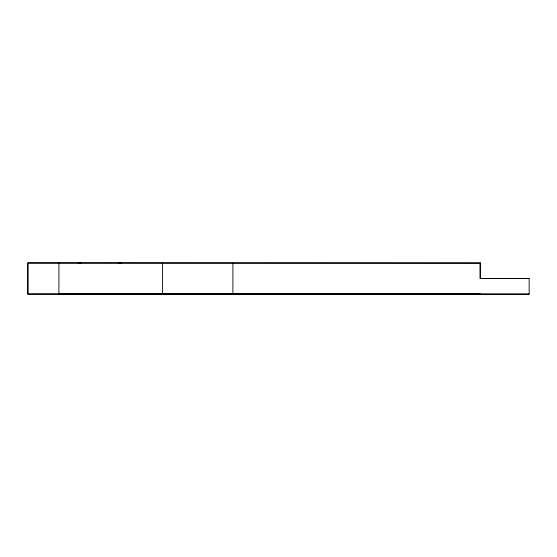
<?xml version="1.0" encoding="UTF-8"?>
<svg xmlns="http://www.w3.org/2000/svg" width="557" height="557" viewBox="0 0 557 557"><rect width="100%" height="100%" fill="white"/><g stroke="black" fill="none" stroke-linecap="round" stroke-linejoin="round"><path stroke-width="0.84" d="M120.994 293.845L121.67 293.845L118.62 293.845M80.967 262.772L78.189 262.772L81.238 262.772M118.899 262.786L121.677 262.786L118.627 262.779M480.336 262.883L27.857 262.723L27.885 293.817L529.15 293.971M529.15 278.556L480.078 278.556L480.078 263.217L27.85 263.217L27.85 294.284L529.15 294.284L529.15 278.556L480.336 278.416M88.821 293.831L78.182 293.831L81.231 293.838M98.373 293.817L113.802 293.824M114.665 293.817L167.65 293.831M480.336 293.95L58.958 293.838M480.336 262.813L480.336 278.556M232.91 263.217L232.91 294.284M162.512 263.217L162.512 294.284M58.91 263.217L58.91 294.284"/></g></svg>
